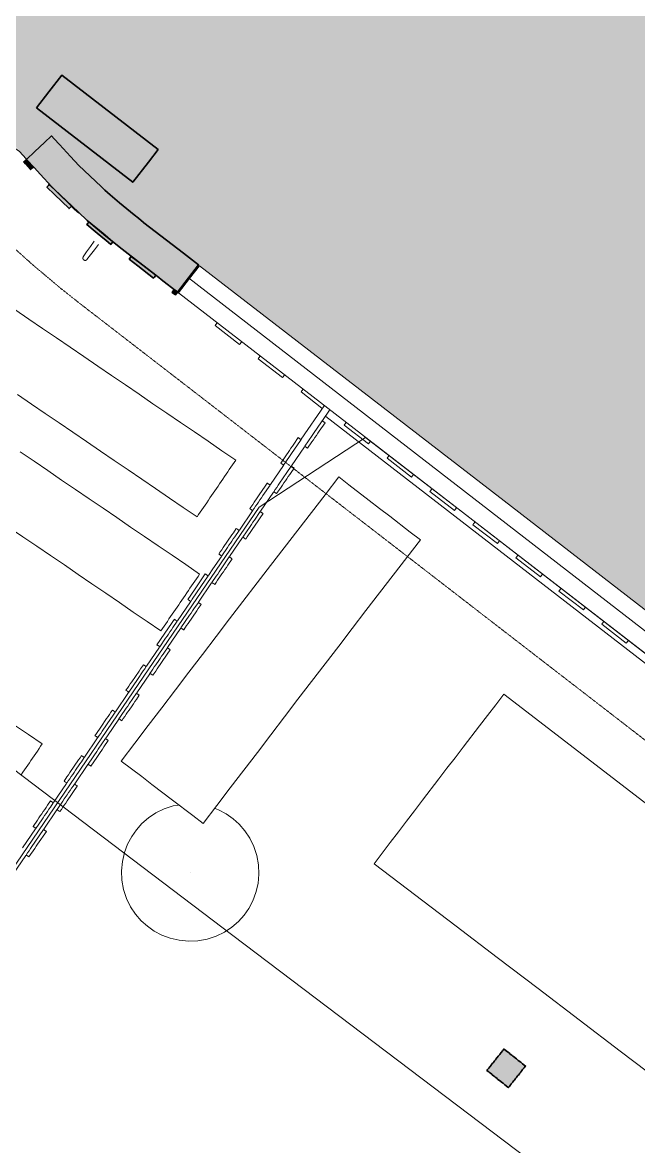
# Model space of a CAD drawing. Header units: millimetres. Extents: x -31757 to 121236, y -27283 to 63658.
# Drawn here: x 32346 to 35036, y 30862 to 35771 of the extents above; entities that cross this region are included whole.
import ezdxf

# ---------------------------------------------------------------- set-up
doc = ezdxf.new("R2010")
doc.units = ezdxf.units.MM
doc.linetypes.add('PHANTOM', pattern=[6.35, 3.175, -0.635, 0.635, -0.635, 0.635, -0.635])
for name, color, linetype, lineweight in [('01_切断（構造・壁）', 7, 'Continuous', 35), ('03_切断（ガラス）', 5, 'Continuous', 13), ('06_部屋の色', 8, 'Continuous', 0), ('10_見えがかり', 7, 'Continuous', 13), ('11_見えがかり（家具）', 8, 'Continuous', 9), ('20_上部（屋根の外形・梁）', 8, 'PHANTOM', 9), ('30_敷地・外構', 8, 'Continuous', 9)]:
    doc.layers.add(name, color=color, linetype=linetype, lineweight=lineweight)

msp = doc.modelspace()

# ---------------------------------------------------------------- hatches: boundary and pattern name
at = {"layer": '01_切断（構造・壁）'}
for points in [[(32408.3, 35398.9), (32462, 35468.2), (32518.6, 35541.2), (32938.4, 35215.7), (32895.8, 35160.7), (32828.1, 35073.4)], [(32710.9, 34838.5), (32644.4, 34893.5), (32629.1, 34906.1), (32590.2, 34942.8), (32563, 34968.6), (32485.8, 35041.4), (32474.7, 35053.4), (32423.9, 35108), (32398.3, 35135.5), (32398.3, 35135.5), (32398.3, 35135.5), (32363.4, 35173.2), (32400.2, 35207.4), (32441.8, 35246.1), (32473.2, 35275.3), (32485.3, 35262.3), (32507.3, 35238.6), (32556.4, 35185.8), (32592.3, 35147.1), (32690.5, 35054.5), (32706.6, 35039.3), (32728.5, 35018.6), (32770.3, 34984), (32834.3, 34931.1), (32852.6, 34916), (32874.7, 34897.8), (32875.5, 34897.1), (32875.7, 34897), (32876.1, 34896.7), (33048.7, 34763.3), (33048.7, 34763.3), (33115.2, 34711.9), (33115.2, 34711.9), (33115.2, 34711.9), (33071.5, 34655.4), (33023.5, 34593.2), (33023.5, 34593.2), (33023.5, 34593.2), (32952.4, 34648.1), (32941.2, 34656.8), (32865.9, 34715), (32781, 34780.6)], [(32360, 35153.2), (32351.6, 35163), (32359.7, 35170), (32362.9, 35172.8), (32371.3, 35163), (32392.4, 35138.6), (32385, 35132.2), (32381.1, 35128.8)], [(32486.6, 35019.7), (32453, 35052.4), (32459.8, 35059.4), (32463.4, 35063.1), (32497.1, 35030.4), (32560.2, 34969), (32553.4, 34962), (32549.7, 34958.2)], [(32663.7, 34858.1), (32627.5, 34888), (32633.7, 34895.5), (32637.1, 34899.6), (32673.2, 34869.7), (32707.2, 34841.6), (32719.5, 34831.4), (32741.1, 34813.6), (32734.9, 34806), (32731.5, 34802), (32709.9, 34819.9), (32697.6, 34830.1)], [(32849.3, 34708.8), (32812.2, 34737.5), (32818.2, 34745.2), (32821.4, 34749.4), (32858.5, 34720.7), (32928.2, 34666.8), (32922.2, 34659.1), (32919, 34654.9)], [(33009.4, 34585.1), (32999.8, 34592.5), (33005.8, 34600.3), (33009, 34604.4), (33018.5, 34597), (33023.5, 34593.2), (33019.1, 34587.6), (33014.3, 34581.3)], [(34381.5, 31188.2), (34379.1, 31190.1), (34373.7, 31194.4), (34375.6, 31196.8), (34379.9, 31202.2), (34381.8, 31204.6), (34386.1, 31210.1), (34388.1, 31212.5), (34392.4, 31217.9), (34394.3, 31220.3), (34398.6, 31225.7), (34400.5, 31228.1), (34404.8, 31233.5), (34406.7, 31235.9), (34411, 31241.4), (34413, 31243.8), (34417.3, 31249.2), (34419.2, 31251.6), (34423.5, 31257), (34425.4, 31259.4), (34429.7, 31264.8), (34431.6, 31267.2), (34435.9, 31272.7), (34437.9, 31275.1), (34442.2, 31280.5), (34444.1, 31282.9), (34448.4, 31288.3), (34450.8, 31286.4), (34456.2, 31282.1), (34458.6, 31280.2), (34464.1, 31275.9), (34466.5, 31274), (34471.9, 31269.6), (34474.3, 31267.7), (34479.7, 31263.4), (34482.1, 31261.5), (34487.5, 31257.2), (34489.9, 31255.3), (34495.4, 31251), (34497.8, 31249), (34503.2, 31244.7), (34505.6, 31242.8), (34511, 31238.5), (34513.4, 31236.6), (34518.8, 31232.3), (34521.2, 31230.4), (34526.7, 31226.1), (34529.1, 31224.1), (34534.5, 31219.8), (34536.9, 31217.9), (34542.3, 31213.6), (34540.4, 31211.2), (34536.1, 31205.8), (34534.2, 31203.4), (34529.9, 31198), (34527.9, 31195.6), (34523.6, 31190.1), (34521.7, 31187.7), (34517.4, 31182.3), (34515.5, 31179.9), (34511.2, 31174.5), (34509.3, 31172.1), (34505, 31166.7), (34503, 31164.2), (34498.7, 31158.8), (34496.8, 31156.4), (34492.5, 31151), (34490.6, 31148.6), (34486.3, 31143.2), (34484.4, 31140.8), (34480.1, 31135.4), (34478.1, 31132.9), (34473.8, 31127.5), (34471.9, 31125.1), (34467.6, 31119.7), (34465.2, 31121.6), (34459.8, 31125.9), (34457.4, 31127.8), (34452, 31132.2), (34449.6, 31134.1), (34444.1, 31138.4), (34441.7, 31140.3), (34436.3, 31144.6), (34433.9, 31146.5), (34428.5, 31150.8), (34426.1, 31152.7), (34420.7, 31157.1), (34418.2, 31159), (34412.8, 31163.3), (34410.4, 31165.2), (34405, 31169.5), (34402.6, 31171.4), (34397.2, 31175.7), (34394.8, 31177.6), (34389.4, 31182), (34386.9, 31183.9)]]:
    msp.add_hatch(color=7, dxfattribs=at).paths.add_polyline_path(points)
at = {"layer": '06_部屋の色', "true_color": 0xc9c1e3}
msp.add_hatch(color=8, dxfattribs=at).paths.add_polyline_path([(31826.7, 37731.8), (31827.1, 37733.8), (31827.2, 37734.1), (31827.3, 37734.5), (31827.4, 37734.9), (31828.1, 37737.7), (31829.6, 37744), (31870.5, 37913.3), (31870.5, 37913.3), (31922.3, 38079.5), (31926.2, 38091.9), (31988.9, 38254.3), (31993.6, 38266.5), (32066.8, 38424.4), (32072.3, 38436.2), (32155.6, 38589), (32161.9, 38600.4), (32256.4, 38749.3), (32263.5, 38760.5), (32272.8, 38774.2), (32282.9, 38789), (32399.1, 38959.4), (32423.1, 38994.7), (34415.9, 41918.4), (41890.2, 35769.7), (41406.9, 35180.1), (40925.8, 34588.6), (40446.8, 33995.4), (39970, 33400.4), (39495.4, 32803.7), (39023, 32205.3), (38552.7, 31605.1), (38240.5, 31204.1), (38022.3, 30922.4), (33553.4, 34375.8), (33243.1, 34615.6), (32897, 34883.1), (32877.5, 34898.1), (32877.5, 34898), (32874.1, 34900.8), (32729.8, 35020.1), (32593.7, 35148.5), (32592.1, 35150.3), (32590.7, 35151.6), (32590.7, 35151.7), (32473.4, 35278.1), (32365.7, 35178), (32362, 35174.6), (32351.6, 35185.8), (32227.3, 35338.6), (32113.2, 35499.4), (32010, 35667.2), (31917.9, 35841.5), (31839.4, 36017.3), (31971.9, 36076.5), (31978.2, 36079.3), (31913.5, 36254.3), (31912.7, 36256.8), (31860.2, 36433.6), (31859.6, 36436.2), (31818.8, 36616.1), (31818.4, 36618.7), (31789.5, 36800.8), (31789.3, 36803.5), (31772.4, 36987.1), (31772.4, 36988.1), (31767.6, 37172.5), (31767.5, 37174.2), (31767.6, 37174.3), (31767.7, 37176.8), (31775, 37361.1), (31775.3, 37363.8), (31794.7, 37547.1), (31795.2, 37549.8), (31826.6, 37731.5), (31826.6, 37731.8), (31826.6, 37731.8)])

# ---------------------------------------------------------------- linework, layer by layer
at = {"layer": '01_切断（構造・壁）'}
for points in [[(32408.3, 35398.9), (32462, 35468.2), (32518.6, 35541.2), (32938.4, 35215.7), (32895.8, 35160.7), (32828.1, 35073.4), (32408.3, 35398.9)], [(32710.9, 34838.5), (32644.4, 34893.5), (32629.1, 34906.1), (32590.2, 34942.8), (32563, 34968.6), (32485.8, 35041.4), (32474.7, 35053.4), (32423.9, 35108), (32398.3, 35135.5), (32398.3, 35135.5), (32398.3, 35135.5), (32363.4, 35173.2), (32400.2, 35207.4), (32441.8, 35246.1), (32473.2, 35275.3), (32485.3, 35262.3), (32507.3, 35238.6), (32556.4, 35185.8), (32592.3, 35147.1), (32690.5, 35054.5), (32706.6, 35039.3), (32728.5, 35018.6), (32770.3, 34984), (32834.3, 34931.1), (32852.6, 34916), (32874.7, 34897.8), (32875.5, 34897.1), (32875.7, 34897), (32876.1, 34896.7), (33048.7, 34763.3), (33048.7, 34763.3), (33115.2, 34711.9), (33115.2, 34711.9), (33115.2, 34711.9), (33071.5, 34655.4), (33023.5, 34593.2), (33023.5, 34593.2), (33023.5, 34593.2), (32952.4, 34648.1), (32941.2, 34656.8), (32865.9, 34715), (32781, 34780.6), (32710.9, 34838.5)], [(32360, 35153.2), (32351.6, 35163), (32359.7, 35170), (32362.9, 35172.8), (32371.3, 35163), (32392.4, 35138.6), (32385, 35132.2), (32381.1, 35128.8), (32360, 35153.2)], [(32486.6, 35019.7), (32453, 35052.4), (32459.8, 35059.4), (32463.4, 35063.1), (32497.1, 35030.4), (32560.2, 34969), (32553.4, 34962), (32549.7, 34958.2), (32486.6, 35019.7)], [(32663.7, 34858.1), (32627.5, 34888), (32633.7, 34895.5), (32637.1, 34899.6), (32673.2, 34869.7), (32707.2, 34841.6), (32719.5, 34831.4), (32741.1, 34813.6), (32734.9, 34806), (32731.5, 34802), (32709.9, 34819.9), (32697.6, 34830.1), (32663.7, 34858.1)], [(32849.3, 34708.8), (32812.2, 34737.5), (32818.2, 34745.2), (32821.4, 34749.4), (32858.5, 34720.7), (32928.2, 34666.8), (32922.2, 34659.1), (32919, 34654.9), (32849.3, 34708.8)], [(33009.4, 34585.1), (32999.8, 34592.5), (33005.8, 34600.3), (33009, 34604.4), (33018.5, 34597), (33023.5, 34593.2), (33019.1, 34587.6), (33014.3, 34581.3), (33009.4, 34585.1)], [(34381.5, 31188.2), (34379.1, 31190.1), (34373.7, 31194.4), (34375.6, 31196.8), (34379.9, 31202.2), (34381.8, 31204.6), (34386.1, 31210.1), (34388.1, 31212.5), (34392.4, 31217.9), (34394.3, 31220.3), (34398.6, 31225.7), (34400.5, 31228.1), (34404.8, 31233.5), (34406.7, 31235.9), (34411, 31241.4), (34413, 31243.8), (34417.3, 31249.2), (34419.2, 31251.6), (34423.5, 31257), (34425.4, 31259.4), (34429.7, 31264.8), (34431.6, 31267.2), (34435.9, 31272.7), (34437.9, 31275.1), (34442.2, 31280.5), (34444.1, 31282.9), (34448.4, 31288.3), (34450.8, 31286.4), (34456.2, 31282.1), (34458.6, 31280.2), (34464.1, 31275.9), (34466.5, 31274), (34471.9, 31269.6), (34474.3, 31267.7), (34479.7, 31263.4), (34482.1, 31261.5), (34487.5, 31257.2), (34489.9, 31255.3), (34495.4, 31251), (34497.8, 31249), (34503.2, 31244.7), (34505.6, 31242.8), (34511, 31238.5), (34513.4, 31236.6), (34518.8, 31232.3), (34521.2, 31230.4), (34526.7, 31226.1), (34529.1, 31224.1), (34534.5, 31219.8), (34536.9, 31217.9), (34542.3, 31213.6), (34540.4, 31211.2), (34536.1, 31205.8), (34534.2, 31203.4), (34529.9, 31198), (34527.9, 31195.6), (34523.6, 31190.1), (34521.7, 31187.7), (34517.4, 31182.3), (34515.5, 31179.9), (34511.2, 31174.5), (34509.3, 31172.1), (34505, 31166.7), (34503, 31164.2), (34498.7, 31158.8), (34496.8, 31156.4), (34492.5, 31151), (34490.6, 31148.6), (34486.3, 31143.2), (34484.4, 31140.8), (34480.1, 31135.4), (34478.1, 31132.9), (34473.8, 31127.5), (34471.9, 31125.1), (34467.6, 31119.7), (34465.2, 31121.6), (34459.8, 31125.9), (34457.4, 31127.8), (34452, 31132.2), (34449.6, 31134.1), (34444.1, 31138.4), (34441.7, 31140.3), (34436.3, 31144.6), (34433.9, 31146.5), (34428.5, 31150.8), (34426.1, 31152.7), (34420.7, 31157.1), (34418.2, 31159), (34412.8, 31163.3), (34410.4, 31165.2), (34405, 31169.5), (34402.6, 31171.4), (34397.2, 31175.7), (34394.8, 31177.6), (34389.4, 31182), (34386.9, 31183.9), (34381.5, 31188.2)]]:
    msp.add_lwpolyline(points, dxfattribs=at)
at = {"layer": '03_切断（ガラス）'}
msp.add_lwpolyline([(33071.3, 34655.5), (37026.6, 31596.7)], dxfattribs=at)
at = {"layer": '10_見えがかり'}
for points in [[(31137.2, 33912.2), (31334.2, 34201.2), (31531.2, 34490.2), (31925.2, 35068.3), (32122.2, 35357.3), (32332.8, 35206.8), (32362.7, 35175.3)], [(32561, 34966.9), (32573.7, 34953.6), (32591.9, 34938.5)], [(33119.2, 34708.8), (33119.2, 34708.8), (34448.5, 33681.6), (35778.1, 32654.1), (37067.5, 31657.8), (37063.1, 31652.1), (37059.1, 31646.9), (37059.1, 31646.9), (37019.4, 31595.6), (36975.8, 31539), (36975.8, 31539), (35685.7, 32535.9), (33027.4, 34590.2), (33075.5, 34652.3), (33119.2, 34708.8)], [(33023.8, 34590.4), (33026.2, 34588.6)], [(33187.4, 34447.6), (33195.3, 34457.9)], [(33302.2, 34375.3), (33294.2, 34365), (33187.4, 34447.6)], [(33375, 34302.6), (33382.9, 34312.9)], [(33489.7, 34230.4), (33481.8, 34220.1), (33375, 34302.6)], [(33562.5, 34157.7), (33570.5, 34168)], [(33653.8, 34087.1), (33562.5, 34157.7)], [(33563.5, 33951.1), (33662.7, 34096.7)], [(33686.5, 34078.3), (33655.9, 34033.4)], [(33581.8, 33918), (33580.8, 33918.7), (33579.8, 33919.5), (33578.7, 33920.2), (33610.4, 33966.6), (33616.8, 33975.9), (33623.1, 33985.2), (33629.4, 33994.5), (33654.8, 34031.7), (33655.8, 34031), (33657.9, 34029.6), (33658.9, 34028.9), (33661, 34027.5), (33662, 34026.8), (33663, 34026.1), (33664.1, 34025.4), (33666.1, 34024), (33667.2, 34023.3), (33641.8, 33986.1), (33635.5, 33976.8), (33629.2, 33967.5), (33622.8, 33958.2), (33616.5, 33948.9), (33610.1, 33939.6), (33591.1, 33911.7), (33590.1, 33912.4), (33589.1, 33913.1), (33588, 33913.8), (33586, 33915.2), (33584.9, 33915.9), (33583.9, 33916.6), (33582.9, 33917.3), (33581.8, 33918)], [(33670.1, 34050.6), (39873.1, 29257.1), (39892.1, 29281.6), (40190.9, 29050.7)], [(33750.1, 34012.7), (33758.1, 34023)], [(33864.9, 33940.5), (33856.9, 33930.2), (33750.1, 34012.7)], [(33550, 33957.9), (33551, 33957.2), (33553.1, 33955.8), (33554.1, 33955.1), (33555.2, 33954.4), (33557.2, 33953), (33559.3, 33951.6), (33560.3, 33950.9), (33561.4, 33950.2), (33562.4, 33949.4), (33543.4, 33921.6), (33537.1, 33912.3), (33518, 33884.4), (33511.7, 33875.1), (33486.4, 33837.9), (33484.3, 33839.3), (33474, 33846.3), (33512, 33902.1), (33518.3, 33911.4), (33524.7, 33920.7), (33531, 33930), (33550, 33957.9)], [(33577.6, 33918.5), (33520.7, 33835)], [(33937.7, 33867.8), (33945.6, 33878.1)], [(33428.4, 33752.8), (33485.2, 33836.2)], [(33446.7, 33719.7), (33444.6, 33721.1), (33443.6, 33721.8), (33449.9, 33731.1), (33456.2, 33740.4), (33462.6, 33749.7), (33468.9, 33759), (33500.6, 33805.5), (33506.9, 33814.8), (33513.3, 33824.1), (33519.6, 33833.4), (33520.6, 33832.7), (33522.7, 33831.3), (33523.7, 33830.6), (33524.8, 33829.9), (33525.8, 33829.2), (33526.8, 33828.5), (33528.9, 33827.1), (33531, 33825.6), (33532, 33824.9), (33519.3, 33806.4), (33513, 33797.1), (33506.7, 33787.8), (33500.3, 33778.5), (33494, 33769.2), (33487.6, 33759.9), (33481.3, 33750.6), (33475, 33741.3), (33468.6, 33732), (33456, 33713.4), (33453.9, 33714.8), (33452.9, 33715.5), (33450.8, 33716.9), (33448.7, 33718.3), (33446.7, 33719.7)], [(34052.5, 33795.5), (34044.5, 33785.2), (33937.7, 33867.8)], [(33341.9, 33645.9), (33340.9, 33646.6), (33339.8, 33647.3), (33338.8, 33648), (33351.5, 33666.6), (33357.8, 33675.9), (33370.5, 33694.5), (33376.8, 33703.8), (33395.8, 33731.7), (33402.2, 33741), (33414.8, 33759.6), (33415.9, 33758.9), (33417.9, 33757.5), (33419, 33756.8), (33420, 33756.1), (33421, 33755.4), (33422.1, 33754.7), (33423.1, 33753.9), (33424.1, 33753.2), (33426.2, 33751.8), (33427.2, 33751.1), (33395.5, 33704.7), (33389.2, 33695.4), (33382.9, 33686.1), (33376.5, 33676.8), (33370.2, 33667.5), (33363.9, 33658.2), (33357.5, 33648.9), (33351.2, 33639.6), (33350.2, 33640.3), (33349.1, 33641), (33348.1, 33641.7), (33346, 33643.1), (33344, 33644.5), (33341.9, 33645.9)], [(34125.3, 33722.8), (34133.2, 33733.1)], [(34240.1, 33650.6), (34232.1, 33640.3), (34125.3, 33722.8)], [(33442.4, 33720.2), (33385.6, 33636.7)], [(33293.2, 33554.5), (33350.1, 33637.9)], [(33312.5, 33520.7), (33311.5, 33521.4), (33310.5, 33522.1), (33309.4, 33522.8), (33308.4, 33523.5), (33340.1, 33570), (33346.4, 33579.3), (33352.7, 33588.6), (33359.1, 33597.9), (33384.4, 33635.1), (33385.5, 33634.4), (33387.5, 33633), (33388.6, 33632.3), (33389.6, 33631.6), (33391.7, 33630.2), (33392.7, 33629.4), (33393.7, 33628.7), (33395.8, 33627.3), (33396.8, 33626.6), (33384.2, 33608), (33377.8, 33598.7), (33358.8, 33570.9), (33352.5, 33561.6), (33346.1, 33552.3), (33339.8, 33543), (33333.5, 33533.7), (33327.1, 33524.4), (33320.8, 33515.1), (33318.7, 33516.5), (33317.7, 33517.2), (33316.7, 33517.9), (33315.6, 33518.6), (33314.6, 33519.3), (33313.6, 33520), (33312.5, 33520.7)], [(34312.9, 33577.9), (34320.8, 33588.2)], [(34427.6, 33505.6), (34419.7, 33495.3), (34312.9, 33577.9)], [(33206.7, 33447.6), (33204.7, 33449), (33203.6, 33449.7), (33210, 33459), (33216.3, 33468.3), (33222.6, 33477.6), (33260.7, 33533.4), (33267, 33542.7), (33279.7, 33561.3), (33281.7, 33559.9), (33282.8, 33559.2), (33284.8, 33557.7), (33285.9, 33557), (33286.9, 33556.3), (33290, 33554.2), (33291, 33553.5), (33292.1, 33552.8), (33273, 33524.9), (33266.7, 33515.6), (33260.4, 33506.3), (33254, 33497), (33247.7, 33487.7), (33241.4, 33478.5), (33216, 33441.3), (33215, 33442), (33212.9, 33443.4), (33209.8, 33445.5), (33208.8, 33446.2), (33207.8, 33446.9), (33206.7, 33447.6)], [(33307.3, 33521.9), (33250.4, 33438.4)], [(33158, 33356.2), (33177.7, 33385.1), (33214.9, 33439.6)], [(33176.3, 33323.1), (33175.3, 33323.8), (33174.3, 33324.5), (33173.2, 33325.2), (33192.2, 33353.1), (33198.6, 33362.4), (33204.9, 33371.7), (33211.2, 33381), (33249.3, 33436.8), (33250.3, 33436.1), (33251.3, 33435.4), (33253.4, 33433.9), (33255.5, 33432.5), (33257.5, 33431.1), (33260.6, 33429), (33261.7, 33428.3), (33242.6, 33400.4), (33236.3, 33391.1), (33230, 33381.8), (33223.6, 33372.5), (33217.3, 33363.2), (33211, 33353.9), (33198.3, 33335.4), (33192, 33326.1), (33185.6, 33316.8), (33184.6, 33317.5), (33183.6, 33318.2), (33182.5, 33318.9), (33181.5, 33319.6), (33179.4, 33321), (33178.4, 33321.7), (33177.4, 33322.4), (33176.3, 33323.1)], [(34500.4, 33432.9), (34508.4, 33443.2)], [(34615.2, 33360.7), (34607.3, 33350.4), (34500.4, 33432.9)], [(33072.6, 33248.6), (33071.6, 33249.3), (33070.5, 33250), (33069.5, 33250.7), (33068.5, 33251.4), (33081.1, 33270), (33087.5, 33279.3), (33093.8, 33288.6), (33100.1, 33297.9), (33144.5, 33363), (33145.5, 33362.2), (33146.6, 33361.5), (33147.6, 33360.8), (33149.7, 33359.4), (33150.7, 33358.7), (33151.7, 33358), (33152.7, 33357.3), (33153.8, 33356.6), (33154.8, 33355.9), (33155.8, 33355.2), (33156.9, 33354.5), (33150.5, 33345.2), (33144.2, 33335.9), (33137.9, 33326.6), (33131.5, 33317.3), (33118.9, 33298.7), (33112.5, 33289.4), (33106.2, 33280.1), (33099.9, 33270.8), (33093.5, 33261.5), (33087.2, 33252.2), (33080.8, 33243), (33078.8, 33244.4), (33077.7, 33245.1), (33076.7, 33245.8), (33075.7, 33246.5), (33074.6, 33247.2), (33073.6, 33247.9), (33072.6, 33248.6)], [(33172.1, 33323.6), (33115.2, 33240.1)], [(34688, 33288), (34696, 33298.2)], [(34802.8, 33215.7), (34794.8, 33205.4), (34688, 33288)], [(33022.8, 33157.8), (33079.7, 33241.3)], [(33041.1, 33124.8), (33040.1, 33125.5), (33039.1, 33126.2), (33038, 33126.9), (33076.1, 33182.7), (33082.4, 33192), (33088.7, 33201.3), (33095.1, 33210.6), (33114.1, 33238.5), (33115.1, 33237.7), (33117.2, 33236.3), (33118.2, 33235.6), (33120.3, 33234.2), (33121.3, 33233.5), (33122.3, 33232.8), (33123.4, 33232.1), (33125.4, 33230.7), (33126.5, 33230), (33113.8, 33211.4), (33107.5, 33202.1), (33088.5, 33174.2), (33082.1, 33164.9), (33075.8, 33155.6), (33069.5, 33146.3), (33063.1, 33137), (33050.4, 33118.5), (33049.4, 33119.2), (33048.4, 33119.9), (33047.3, 33120.6), (33046.3, 33121.3), (33045.3, 33122), (33044.2, 33122.7), (33043.2, 33123.4), (33042.2, 33124.1), (33041.1, 33124.8)], [(32936.4, 33051), (32934.3, 33052.4), (32933.3, 33053.1), (32946, 33071.7), (32952.3, 33081), (32996.6, 33146), (33003, 33155.3), (33009.3, 33164.6), (33010.3, 33163.9), (33011.4, 33163.2), (33012.4, 33162.5), (33013.4, 33161.8), (33015.5, 33160.4), (33016.5, 33159.7), (33018.6, 33158.3), (33020.7, 33156.9), (33021.7, 33156.2), (33002.7, 33128.3), (32996.4, 33119), (32990, 33109.7), (32983.7, 33100.4), (32977.4, 33091.1), (32971, 33081.8), (32945.7, 33044.6), (32944.6, 33045.3), (32942.6, 33046.8), (32940.5, 33048.2), (32939.5, 33048.9), (32938.4, 33049.6), (32937.4, 33050.3), (32936.4, 33051)], [(34875.6, 33143), (34883.5, 33153.3)], [(34990.4, 33070.7), (34982.4, 33060.5), (34875.6, 33143)], [(33036.9, 33125.2), (32980, 33041.8)], [(32887.7, 32959.5), (32944.5, 33043)], [(32906, 32926.5), (32904.9, 32927.2), (32903.9, 32927.9), (32902.9, 32928.6), (32909.2, 32937.9), (32915.5, 32947.2), (32921.9, 32956.5), (32928.2, 32965.8), (32940.9, 32984.4), (32947.2, 32993.7), (32953.6, 33003), (32959.9, 33012.2), (32966.2, 33021.5), (32978.9, 33040.1), (32979.9, 33039.4), (32982, 33038), (32983, 33037.3), (32984.1, 33036.6), (32985.1, 33035.9), (32986.1, 33035.2), (32987.2, 33034.5), (32988.2, 33033.8), (32989.2, 33033.1), (32990.3, 33032.4), (32991.3, 33031.7), (32978.6, 33013.1), (32972.3, 33003.8), (32959.6, 32985.2), (32953.3, 32975.9), (32947, 32966.6), (32940.6, 32957.3), (32934.3, 32948), (32927.9, 32938.7), (32915.3, 32920.1), (32913.2, 32921.5), (32912.2, 32922.2), (32911.1, 32923), (32910.1, 32923.7), (32909.1, 32924.4), (32908, 32925.1), (32906, 32926.5)], [(32801.2, 32852.7), (32799.1, 32854.1), (32798.1, 32854.8), (32804.4, 32864.1), (32810.8, 32873.4), (32817.1, 32882.7), (32823.5, 32892), (32855.1, 32938.4), (32861.5, 32947.7), (32874.1, 32966.3), (32875.2, 32965.6), (32877.2, 32964.2), (32879.3, 32962.8), (32881.4, 32961.4), (32883.4, 32960), (32885.5, 32958.6), (32886.5, 32957.9), (32880.2, 32948.6), (32873.9, 32939.3), (32848.5, 32902.1), (32842.2, 32892.8), (32835.8, 32883.5), (32829.5, 32874.2), (32823.2, 32864.9), (32816.8, 32855.6), (32810.5, 32846.3), (32809.5, 32847), (32808.4, 32847.7), (32807.4, 32848.4), (32806.4, 32849.1), (32804.3, 32850.5), (32802.2, 32852), (32801.2, 32852.7)], [(32901.8, 32926.9), (32844.9, 32843.5)], [(32752.5, 32761.2), (32809.4, 32844.7)], [(32770.8, 32728.2), (32768.7, 32729.6), (32767.7, 32730.3), (32774, 32739.6), (32780.4, 32748.9), (32793, 32767.5), (32799.4, 32776.8), (32805.7, 32786), (32812.1, 32795.3), (32843.7, 32841.8), (32844.8, 32841.1), (32845.8, 32840.4), (32846.8, 32839.7), (32847.9, 32839), (32848.9, 32838.3), (32849.9, 32837.6), (32851, 32836.9), (32852, 32836.2), (32853, 32835.5), (32854.1, 32834.8), (32855.1, 32834.1), (32856.1, 32833.4), (32843.5, 32814.8), (32837.1, 32805.5), (32830.8, 32796.2), (32824.5, 32786.9), (32811.8, 32768.3), (32805.4, 32759), (32799.1, 32749.7), (32792.8, 32740.4), (32786.4, 32731.1), (32780.1, 32721.8), (32778, 32723.2), (32777, 32723.9), (32776, 32724.6), (32772.9, 32726.8), (32770.8, 32728.2)], [(32666, 32654.3), (32664, 32655.8), (32662.9, 32656.5), (32669.3, 32665.8), (32675.6, 32675.1), (32681.9, 32684.3), (32688.3, 32693.6), (32713.6, 32730.8), (32720, 32740.1), (32726.3, 32749.4), (32732.6, 32758.7), (32739, 32768), (32740, 32767.3), (32742.1, 32765.9), (32743.1, 32765.2), (32744.1, 32764.5), (32746.2, 32763.1), (32747.2, 32762.4), (32748.3, 32761.7), (32750.3, 32760.3), (32751.4, 32759.6), (32745, 32750.3), (32738.7, 32741), (32732.4, 32731.7), (32713.3, 32703.8), (32707, 32694.5), (32700.7, 32685.2), (32694.3, 32675.9), (32688, 32666.6), (32681.7, 32657.3), (32675.3, 32648), (32674.3, 32648.7), (32673.3, 32649.4), (32672.2, 32650.1), (32671.2, 32650.8), (32669.1, 32652.2), (32668.1, 32652.9), (32667.1, 32653.6), (32666, 32654.3)], [(32766.6, 32728.6), (32716.9, 32655.7), (32709.7, 32645.2)], [(32617.3, 32562.9), (32674.2, 32646.4)], [(32635.6, 32529.8), (32634.6, 32530.6), (32633.6, 32531.3), (32632.5, 32532), (32651.5, 32559.8), (32657.9, 32569.1), (32670.5, 32587.7), (32676.9, 32597), (32708.6, 32643.5), (32709.6, 32642.8), (32710.6, 32642.1), (32712.7, 32640.7), (32713.7, 32640), (32714.8, 32639.3), (32715.8, 32638.6), (32716.8, 32637.9), (32719.9, 32635.8), (32721, 32635.1), (32702, 32607.2), (32695.6, 32597.9), (32682.9, 32579.3), (32676.6, 32570), (32670.3, 32560.7), (32644.9, 32523.5), (32643.9, 32524.2), (32642.9, 32524.9), (32641.8, 32525.6), (32640.8, 32526.3), (32639.8, 32527), (32638.7, 32527.7), (32637.7, 32528.4), (32636.7, 32529.1), (32635.6, 32529.8)], [(32531.9, 32455.3), (32530.9, 32456), (32529.8, 32456.7), (32528.8, 32457.4), (32527.8, 32458.1), (32540.4, 32476.7), (32546.8, 32486), (32553.1, 32495.3), (32559.4, 32504.6), (32565.8, 32513.9), (32578.5, 32532.5), (32584.8, 32541.8), (32591.1, 32551.1), (32597.5, 32560.4), (32603.8, 32569.7), (32604.8, 32569), (32605.9, 32568.3), (32606.9, 32567.6), (32607.9, 32566.9), (32609, 32566.2), (32610, 32565.5), (32611, 32564.8), (32612.1, 32564.1), (32613.1, 32563.4), (32614.1, 32562.7), (32615.2, 32562), (32616.2, 32561.2), (32603.5, 32542.7), (32597.2, 32533.4), (32578.2, 32505.5), (32571.8, 32496.2), (32565.5, 32486.9), (32559.2, 32477.6), (32552.8, 32468.3), (32546.5, 32459), (32540.2, 32449.7), (32538.1, 32451.1), (32537.1, 32451.8), (32536, 32452.5), (32535, 32453.2), (32532.9, 32454.6), (32531.9, 32455.3)], [(32631.4, 32530.3), (32574.5, 32446.8)], [(32482.1, 32364.6), (32539, 32448)], [(32500.5, 32331.5), (32499.4, 32332.2), (32498.4, 32332.9), (32497.4, 32333.6), (32503.7, 32342.9), (32510, 32352.2), (32516.4, 32361.5), (32522.7, 32370.8), (32529, 32380.1), (32541.7, 32398.7), (32548, 32408), (32554.4, 32417.3), (32560.7, 32426.6), (32567.1, 32435.9), (32573.4, 32445.2), (32574.4, 32444.5), (32576.5, 32443.1), (32577.5, 32442.4), (32578.6, 32441.7), (32579.6, 32441), (32582.7, 32438.9), (32583.7, 32438.2), (32584.8, 32437.5), (32585.8, 32436.7), (32566.8, 32408.9), (32560.4, 32399.6), (32554.1, 32390.3), (32547.8, 32381), (32541.4, 32371.7), (32535.1, 32362.4), (32528.8, 32353.1), (32522.4, 32343.8), (32516.1, 32334.5), (32509.8, 32325.2), (32507.7, 32326.6), (32506.7, 32327.3), (32502.5, 32330.1), (32500.5, 32331.5)], [(32395.7, 32257.7), (32394.7, 32258.4), (32393.6, 32259.1), (32392.6, 32259.8), (32411.6, 32287.7), (32417.9, 32297), (32424.3, 32306.3), (32430.6, 32315.6), (32436.9, 32324.9), (32443.3, 32334.2), (32449.6, 32343.5), (32456, 32352.8), (32468.6, 32371.4), (32469.7, 32370.7), (32471.7, 32369.3), (32472.8, 32368.6), (32474.8, 32367.2), (32476.9, 32365.8), (32479, 32364.3), (32481, 32362.9), (32468.3, 32344.3), (32462, 32335), (32455.7, 32325.8), (32449.3, 32316.5), (32443, 32307.2), (32436.7, 32297.9), (32430.3, 32288.6), (32405, 32251.4), (32404, 32252.1), (32401.9, 32253.5), (32399.8, 32254.9), (32397.8, 32256.3), (32396.7, 32257), (32395.7, 32257.7)], [(32496.2, 32332), (32439.3, 32248.5)], [(32347, 32166.3), (32403.9, 32249.7)], [(32366.3, 32132.5), (32365.3, 32133.2), (32364.3, 32133.9), (32363.2, 32134.6), (32362.2, 32135.3), (32368.5, 32144.6), (32374.9, 32153.9), (32381.2, 32163.2), (32406.5, 32200.4), (32412.9, 32209.7), (32419.2, 32219), (32425.5, 32228.3), (32431.9, 32237.6), (32438.2, 32246.9), (32440.3, 32245.5), (32441.3, 32244.8), (32444.4, 32242.7), (32446.5, 32241.3), (32448.6, 32239.8), (32449.6, 32239.1), (32450.6, 32238.4), (32412.6, 32182.7), (32406.3, 32173.4), (32399.9, 32164.1), (32374.6, 32126.9), (32372.5, 32128.3), (32371.5, 32129), (32370.5, 32129.7), (32369.4, 32130.4), (32368.4, 32131.1), (32367.4, 32131.8), (32366.3, 32132.5)], [(32361.1, 32133.7), (32304.2, 32050.2)]]:
    msp.add_lwpolyline(points, dxfattribs=at)
at = {"layer": '11_見えがかり（家具）'}
for points in [[(33191.6, 33089.2), (33250.8, 33166.8), (33429.3, 33399.2), (33548.3, 33554.1), (33607.8, 33631.5), (33667.3, 33708.9), (33726.8, 33786.4), (33771.4, 33752), (33860.4, 33683.3), (33905, 33649), (33949.5, 33614.6), (34038.6, 33545.9), (34083.2, 33511.6), (34023.8, 33434.3), (33964.4, 33357), (33905, 33279.7), (33845.7, 33202.5), (33786.3, 33125.2), (33726.9, 33047.9), (33667.5, 32970.6), (33608.2, 32893.3), (33549.1, 32815.8), (33490, 32738.3), (33430.9, 32660.8), (33371.8, 32583.4), (33312.7, 32505.9), (33253.6, 32428.4), (33194.5, 32350.9), (33135.5, 32273.4), (33090.7, 32307.4), (33001.1, 32375.4), (32911.5, 32443.5), (32866.7, 32477.5), (32777.1, 32545.6), (32836.3, 32623.2), (32895.5, 32700.9), (32954.8, 32778.5), (33014, 32856.2), (33073.2, 32933.9), (33132.4, 33011.5), (33191.6, 33089.2)], [(34164, 32467.9), (34199.5, 32514.1), (34235, 32560.4), (34270.5, 32606.6), (34341.4, 32699.1), (34376.9, 32745.3), (34412.3, 32791.6), (34447.8, 32837.8), (34982.9, 32426.4), (35161.3, 32289.2)], [(35133.9, 31142.8), (34954.9, 31279.2), (34775.9, 31415.5), (34597, 31551.9), (34418, 31688.3), (34239, 31824.6), (33881.1, 32097.3), (33916.4, 32143.7), (33951.8, 32190), (33987.2, 32236.3), (34022.6, 32282.6), (34057.9, 32328.9), (34093.3, 32375.2), (34164, 32467.9)], [(32823.1, 32216.2), (32843.9, 32245.8), (32868.1, 32272.7), (32896.6, 32297.5), (32929.1, 32319.1), (32965.2, 32336.8), (33004.1, 32349.6), (33026.3, 32353.7)], [(33187.3, 32338), (33202.5, 32332.3), (33235.8, 32314.6), (33265.4, 32293.8), (33292.3, 32269.7), (33317.1, 32241.2), (33338.7, 32208.6), (33356.4, 32172.5), (33369.3, 32133.7), (33376.8, 32093), (33378.6, 32051.7), (33374.8, 32011), (33365.7, 31971.8), (33351.9, 31935.3), (33334.2, 31901.9), (33313.5, 31872.3), (33289.3, 31845.4), (33260.8, 31820.7), (33228.2, 31799), (33192.1, 31781.3), (33153.3, 31768.5), (33112.6, 31761), (33071.4, 31759.2), (33030.6, 31762.9), (32991.5, 31772), (32954.9, 31785.8), (32921.5, 31803.5), (32891.9, 31824.3), (32865, 31848.5), (32840.3, 31877), (32818.6, 31909.5), (32801, 31945.6), (32788.1, 31984.5), (32780.6, 32025.1), (32778.8, 32066.4), (32782.6, 32107.1), (32791.6, 32146.3), (32805.4, 32182.9), (32823.1, 32216.2)]]:
    msp.add_lwpolyline(points, dxfattribs=at)
at = {"layer": '20_上部（屋根の外形・梁）'}
msp.add_lwpolyline([(35291.3, 32461.6), (34979.3, 32702.7), (34667.2, 32943.8), (34355.2, 33184.9), (34043.2, 33426.1), (34043.2, 33426.1), (33799.3, 33614.5), (33507.5, 33840), (33215.6, 34065.6), (32631.9, 34516.7), (32601.9, 34539.8), (32601.8, 34539.9), (32515.7, 34607.9), (32515.4, 34608.2), (32389.4, 34714.2), (32389, 34714.5), (32347.1, 34752.2), (32287, 34806.4)], dxfattribs=at)
at = {"layer": '30_敷地・外構'}
for points in [[(32658.9, 34816.6), (32642.7, 34792.9), (32626.5, 34769.2), (32611.8, 34747.6), (32611.6, 34747.3), (32611.4, 34747), (32611.3, 34746.7), (32611.1, 34746.4), (32611, 34746.1), (32610.8, 34745.8), (32610.7, 34745.4), (32610.6, 34745.1), (32610.5, 34744.8), (32610.4, 34744.5), (32610.3, 34744.1), (32610.3, 34743.8), (32610.2, 34743.5), (32610.2, 34743.1), (32610.1, 34742.8), (32610.1, 34742.4), (32610.1, 34742.1), (32610.1, 34741.8), (32610.1, 34741.4), (32610.1, 34741.1), (32610.2, 34740.7), (32610.2, 34740.4), (32610.3, 34740.1), (32610.3, 34739.7), (32610.4, 34739.4), (32610.5, 34739.1), (32610.6, 34738.7), (32610.7, 34738.4), (32610.9, 34738.1), (32611, 34737.8), (32611.2, 34737.5), (32611.3, 34737.2), (32611.5, 34736.9), (32611.7, 34736.6), (32611.8, 34736.3), (32612, 34736), (32612.3, 34735.8), (32612.5, 34735.5), (32612.7, 34735.2), (32612.9, 34735), (32613.2, 34734.7), (32613.4, 34734.5), (32613.7, 34734.3), (32613.9, 34734.1), (32614.2, 34733.9), (32614.5, 34733.7), (32614.8, 34733.5), (32615.1, 34733.3), (32615.4, 34733.1), (32615.7, 34733), (32616, 34732.9), (32616.3, 34732.7), (32616.6, 34732.6), (32616.9, 34732.5), (32617.3, 34732.4), (32617.6, 34732.3), (32617.9, 34732.2), (32618.3, 34732.1), (32618.6, 34732.1), (32618.9, 34732), (32619.3, 34732), (32619.6, 34732), (32620, 34732), (32620.3, 34732), (32620.6, 34732), (32621, 34732), (32621.3, 34732), (32621.7, 34732.1), (32622, 34732.2), (32622.3, 34732.2), (32622.7, 34732.3), (32623, 34732.4), (32623.3, 34732.5), (32623.6, 34732.6), (32624, 34732.7), (32624.3, 34732.9), (32624.6, 34733), (32624.9, 34733.2), (32625.2, 34733.4), (32625.5, 34733.5), (32625.8, 34733.7), (32626, 34733.9), (32626.3, 34734.1), (32626.6, 34734.3), (32626.8, 34734.6), (32627.1, 34734.8), (32627.3, 34735.1), (32627.5, 34735.3), (32627.8, 34735.6), (32628, 34735.8), (32643.7, 34756.1), (32660.9, 34778.4), (32678.1, 34800.8)], [(32313.4, 34517), (32373.7, 34475.9), (32433.9, 34434.8), (32494.2, 34393.8), (32554.4, 34352.7), (32614.7, 34311.6), (32675, 34270.6), (32735.2, 34229.5), (32795.5, 34188.4), (32855.7, 34147.4), (32916, 34106.3), (32976.2, 34065.2), (33036.5, 34024.2), (33096.7, 33983.1), (33157, 33942), (33217.2, 33901), (33277.5, 33859.9), (33270.4, 33849.6), (33263.4, 33839.2), (33256.3, 33828.9), (33249.3, 33818.6), (33242.3, 33808.2), (33235.2, 33797.9), (33228.2, 33787.6), (33221.1, 33777.3), (33214.1, 33766.9), (33207.1, 33756.6), (33200, 33746.3), (33193, 33735.9), (33185.9, 33725.6), (33178.9, 33715.3), (33171.9, 33705), (33164.8, 33694.6), (33157.8, 33684.3), (33150.7, 33674), (33143.7, 33663.6), (33136.7, 33653.3), (33129.6, 33643), (33122.6, 33632.7), (33115.5, 33622.3), (33108.5, 33612), (33048.3, 33653.1), (32988, 33694.1), (32927.7, 33735.2), (32867.5, 33776.3), (32807.2, 33817.3), (32747, 33858.4), (32686.7, 33899.5), (32626.5, 33940.5), (32566.2, 33981.6), (32506, 34022.7), (32445.7, 34063.7), (32385.5, 34104.8), (32325.2, 34145.9)], [(31027, 28253.7), (30853.5, 28371.9), (30680.1, 28490.1), (30506.6, 28608.3), (30333.2, 28726.5), (30159.8, 28844.7), (30490.2, 29415.5), (30971.7, 30122), (31453.2, 30828.4), (31934.8, 31534.9), (32416.3, 32241.4), (32897.9, 32947.9), (33379.4, 33654.4), (33843.7, 33959.3), (34280.5, 33621.9), (34717.2, 33284.4), (35153.9, 32946.9)], [(32336.5, 33896.1), (32396.8, 33855.1), (32457, 33814), (32517.3, 33772.9), (32577.5, 33731.9), (32637.8, 33690.8), (32698, 33649.7), (32758.3, 33608.7), (32818.5, 33567.6), (32878.8, 33526.5), (32939.1, 33485.5), (32999.3, 33444.4), (33059.6, 33403.3), (33119.8, 33362.3), (33112.8, 33351.9), (33105.7, 33341.6), (33098.7, 33331.3), (33091.6, 33320.9), (33084.6, 33310.6), (33077.6, 33300.3), (33070.5, 33290), (33063.5, 33279.6), (33056.4, 33269.3), (33049.4, 33259), (33042.4, 33248.6), (33035.3, 33238.3), (33028.3, 33228), (33021.2, 33217.6), (33014.2, 33207.3), (33007.2, 33197), (33000.1, 33186.7), (32993.1, 33176.3), (32986, 33166), (32979, 33155.7), (32972, 33145.3), (32964.9, 33135), (32957.9, 33124.7), (32950.8, 33114.4), (32890.6, 33155.4), (32830.3, 33196.5), (32770.1, 33237.6), (32709.8, 33278.6), (32649.6, 33319.7), (32589.3, 33360.8), (32529.1, 33401.8), (32468.8, 33442.9), (32408.6, 33484), (32348.3, 33525), (32288.1, 33566.1)], [(39081.5, 27379.3), (33265.1, 31784), (31432.4, 33171.9)], [(32312.1, 32702.6), (32372.4, 32661.5), (32432.6, 32620.4), (32425.6, 32610.1), (32418.6, 32599.8), (32411.5, 32589.4), (32404.5, 32579.1), (32397.4, 32568.8), (32390.4, 32558.5), (32383.4, 32548.1), (32376.3, 32537.8), (32369.3, 32527.5), (32362.2, 32517.1), (32355.2, 32506.8), (32348.2, 32496.5), (32341.1, 32486.2)], [(33078.7, 32059.1), (33078.7, 32059.1)]]:
    msp.add_lwpolyline(points, dxfattribs=at)

doc.saveas('drawing.dxf')
